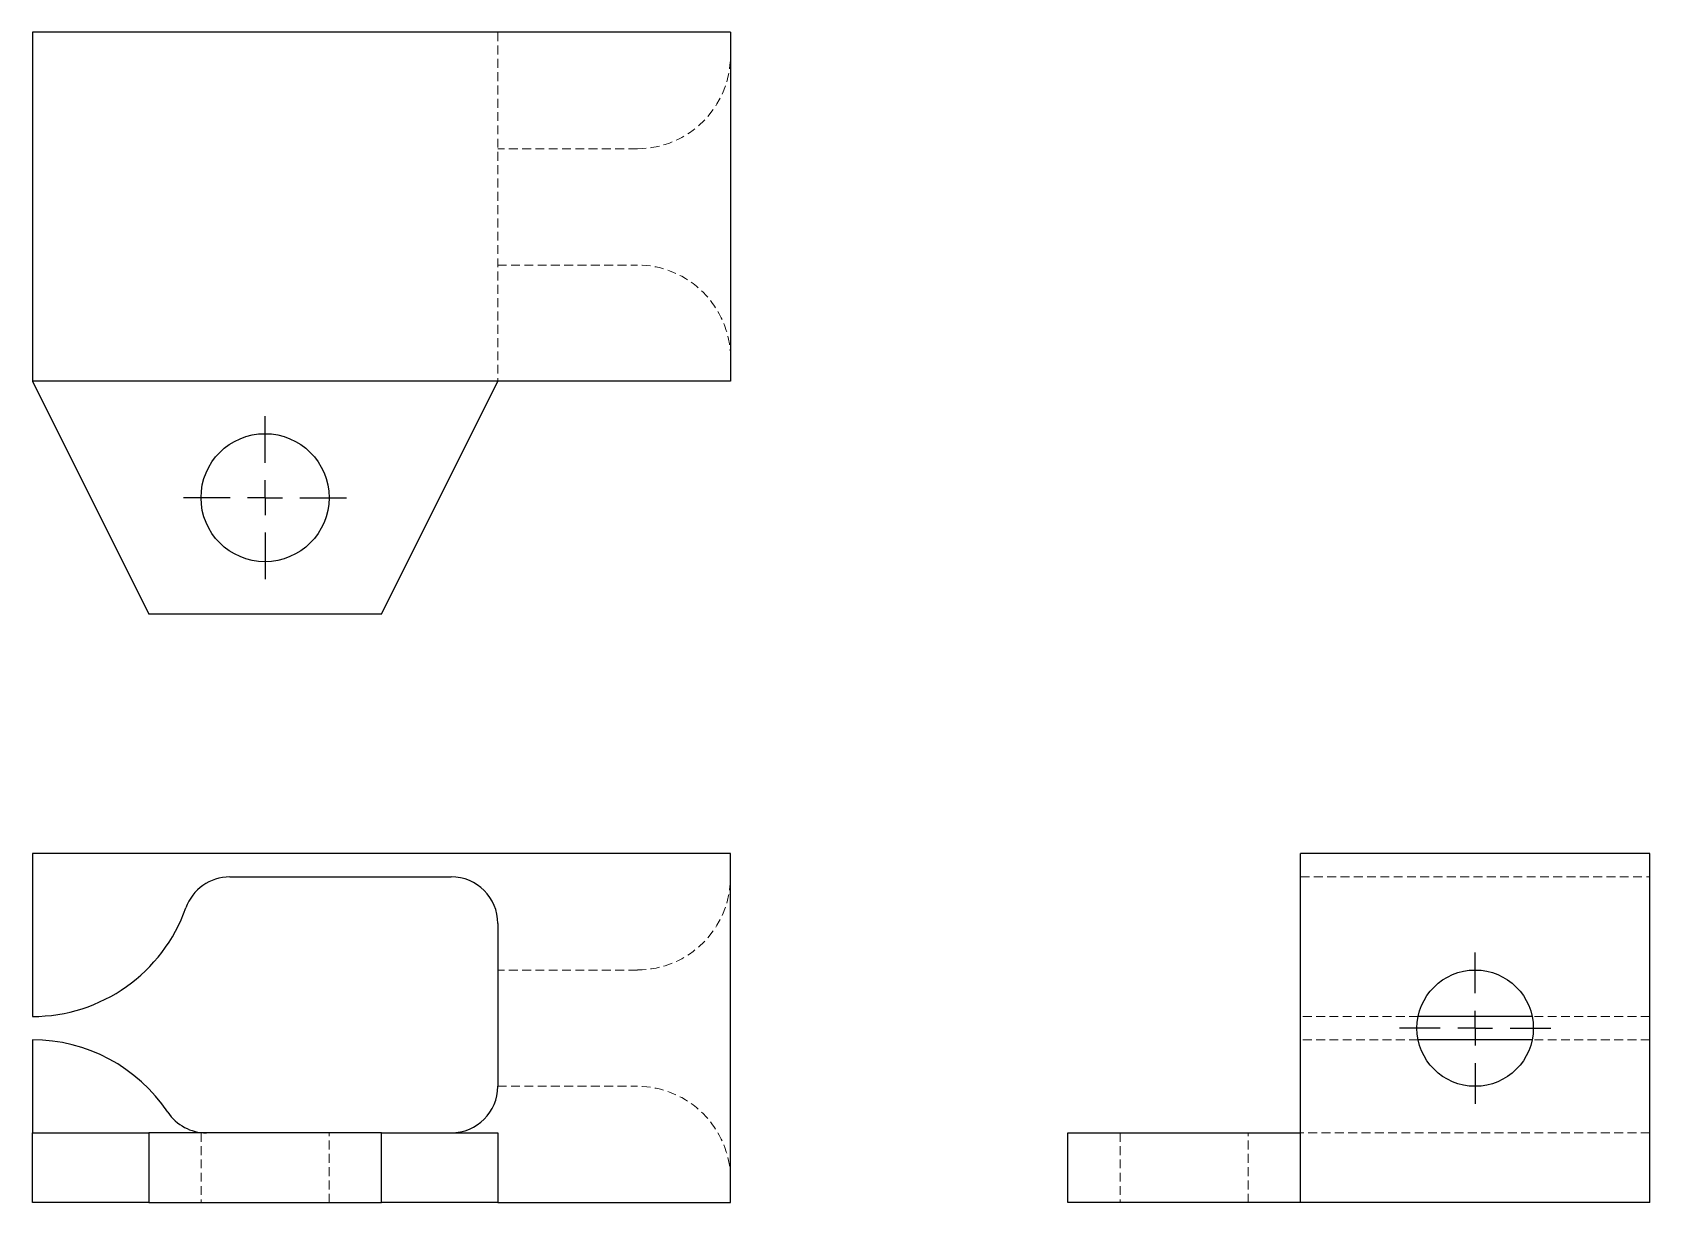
# Model space of a CAD drawing. Header units: millimetres. Extents: x 33 to 265, y 32 to 200.
import ezdxf

# ---------------------------------------------------------------- set-up
doc = ezdxf.new("R2010")
doc.units = ezdxf.units.MM
doc.linetypes.add('HIDDEN', pattern=[1.905, 1.27, -0.635])
doc.layers.add('10', color=7, linetype='Continuous')

# ---------------------------------------------------------------- blocks, each defined once
blk = doc.blocks.new('SW_CENTERMARKSYMBOL_0')
at = {"layer": '10', "color": 0}
for p, q in [((0, 5), (0, 11.67)), ((0, 0), (0, 2.5)), ((-5, 0), (-11.67, 0)), ((0, 0), (-2.5, 0)), ((0, 0), (0, -2.5)), ((0, 0), (2.5, 0)), ((5, 0), (11.67, 0)), ((0, -5), (0, -11.67))]:
    blk.add_line(p, q, dxfattribs=at)
blk = doc.blocks.new('SW_CENTERMARKSYMBOL_1')
at = {"layer": '10', "color": 0}
for p, q in [((0, 5), (0, 10.83)), ((0, 0), (0, 2.5)), ((-5, 0), (-10.83, 0)), ((0, 0), (-2.5, 0)), ((0, 0), (0, -2.5)), ((0, 0), (2.5, 0)), ((5, 0), (10.83, 0)), ((0, -5), (0, -10.83))]:
    blk.add_line(p, q, dxfattribs=at)

msp = doc.modelspace()

# ---------------------------------------------------------------- linework, layer by layer
at = {"color": 7, "linetype": 'Continuous', "lineweight": 25}
for p, q in [((33, 199.67), (33, 149.67)), ((133, 199.67), (33, 199.67)), ((133, 199.67), (133, 149.67)), ((133, 149.67), (33, 149.67)), ((33, 149.67), (49.67, 116.33)), ((83, 116.33), (99.67, 149.67)), ((83, 116.33), (49.67, 116.33)), ((133, 82), (33, 82)), ((33, 82), (33, 58.67)), ((133, 32), (133, 82)), ((214.67, 32), (214.67, 82)), ((264.67, 82), (214.67, 82)), ((264.67, 32), (264.67, 82)), ((61.28, 78.67), (93, 78.67)), ((99.67, 72), (99.67, 48.67)), ((247.83, 58.67), (231.5, 58.67)), ((33, 55.33), (33, 42)), ((247.83, 55.33), (231.5, 55.33)), ((33, 32), (33, 42)), ((33, 42), (49.67, 42)), ((83, 42), (49.67, 42)), ((49.67, 42), (49.67, 32)), ((83, 32), (83, 42)), ((83, 42), (99.67, 42)), ((99.67, 42), (99.67, 32)), ((181.33, 32), (181.33, 42)), ((181.33, 42), (214.67, 42)), ((49.67, 32), (33, 32)), ((49.67, 32), (83, 32)), ((99.67, 32), (83, 32)), ((99.67, 32), (133, 32)), ((214.67, 32), (181.33, 32)), ((264.67, 32), (214.67, 32))]:
    msp.add_line(p, q, dxfattribs=at)
at = {"color": 7, "linetype": 'HIDDEN', "lineweight": 18}
for p, q in [((99.67, 199.67), (99.67, 149.67)), ((119.67, 183), (99.67, 183)), ((99.67, 166.33), (119.67, 166.33)), ((214.67, 78.67), (264.67, 78.67)), ((119.67, 65.33), (99.67, 65.33)), ((231.5, 58.67), (214.67, 58.67)), ((264.67, 58.67), (247.83, 58.67)), ((231.5, 55.33), (214.67, 55.33)), ((264.67, 55.33), (247.83, 55.33)), ((99.67, 48.67), (119.67, 48.67)), ((57.17, 42), (57.17, 32)), ((75.5, 32), (75.5, 42)), ((188.83, 42), (188.83, 32)), ((207.17, 32), (207.17, 42)), ((264.67, 42), (214.67, 42))]:
    msp.add_line(p, q, dxfattribs=at)
at = {"color": 7, "linetype": 'Continuous', "lineweight": 25}
for centre, radius in [((66.33, 133), 9.17), ((239.67, 57), 8.33)]:
    msp.add_circle(centre, radius, dxfattribs=at)
at = {"color": 7, "linetype": 'HIDDEN', "lineweight": 18}
for centre, start, end in [((119.67, 196.33), 270, 0), ((119.67, 153), 0, 90), ((119.67, 78.67), 270, 0), ((119.67, 35.33), 0, 90)]:
    msp.add_arc(centre, 13.33, start, end, dxfattribs=at)
at = {"color": 7, "linetype": 'Continuous', "lineweight": 25}
for centre, radius, start, end in [((61.28, 72), 6.67, 90, 160.5288), ((93, 72), 6.67, 0, 90), ((33, 82), 23.33, 270, 340.5288), ((33, 32), 23.33, 33.749, 90), ((93, 48.67), 6.67, 270, 0), ((57.94, 48.67), 6.67, 213.749, 270)]:
    msp.add_arc(centre, radius, start, end, dxfattribs=at)

# ---------------------------------------------------------------- block references
at = {"layer": '10'}
for name, p in [('SW_CENTERMARKSYMBOL_0', (66.33, 133)), ('SW_CENTERMARKSYMBOL_1', (239.67, 57))]:
    msp.add_blockref(name, p, dxfattribs=at)

doc.saveas('drawing.dxf')
